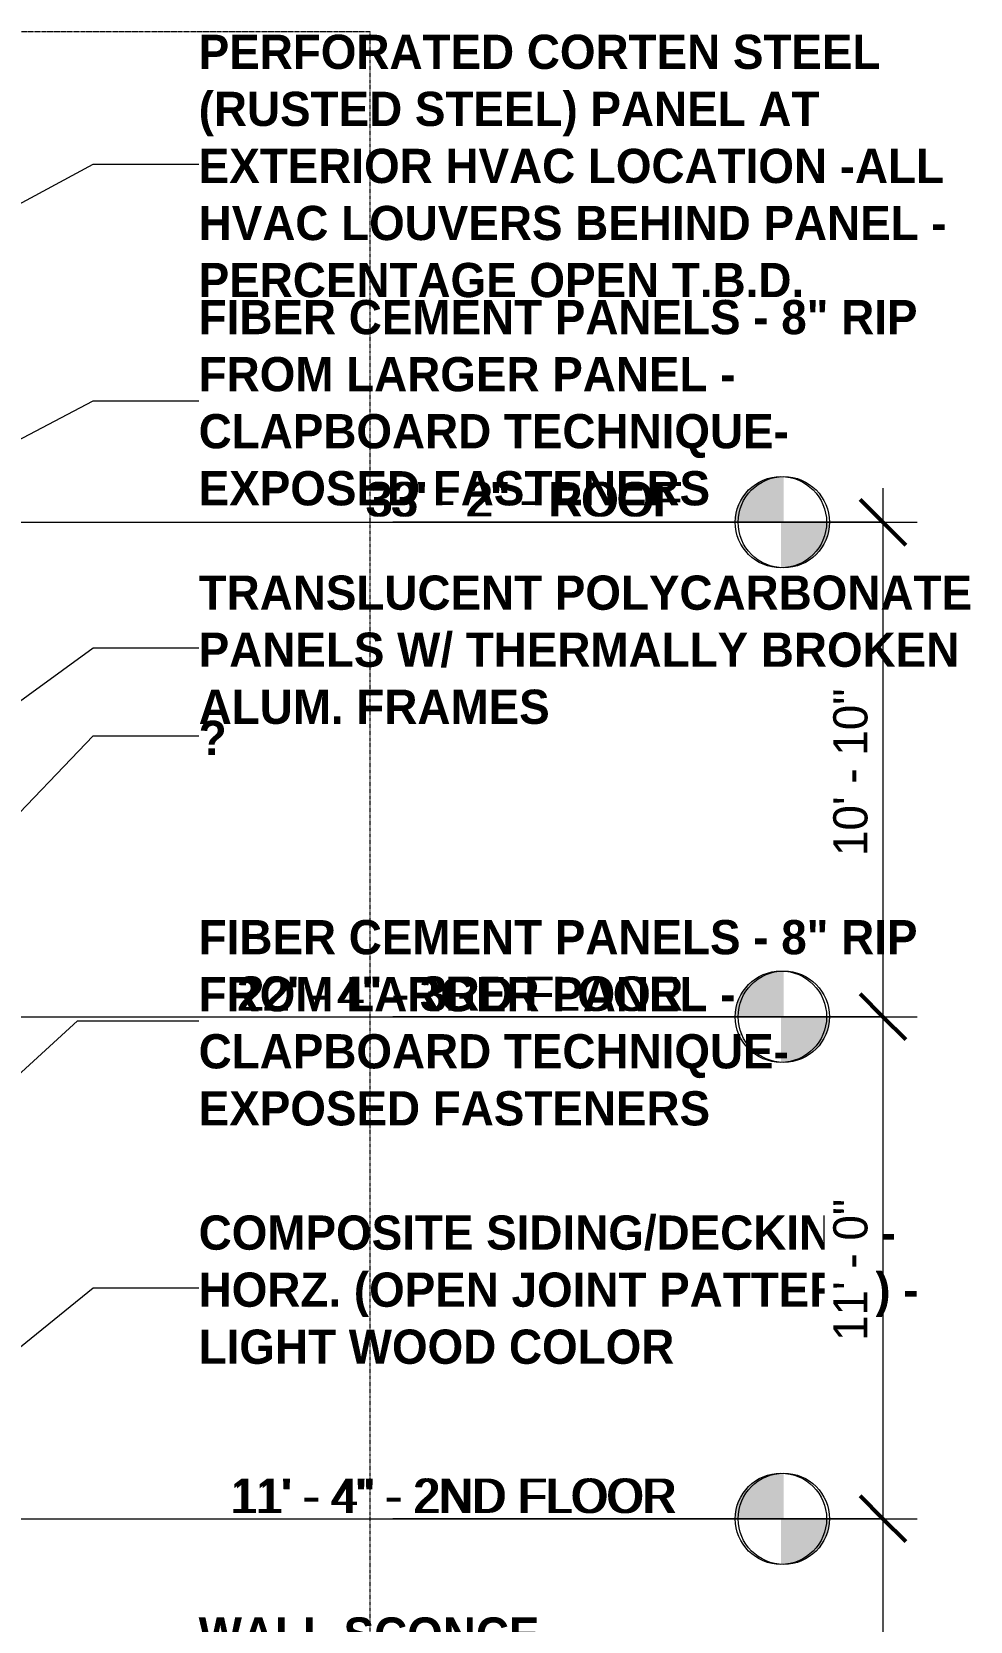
# Model space of a CAD drawing. Header units: inches. Extents: x -4178 to 1394, y -264 to 630.
# Drawn here: x 1146.9 to 1393.6, y 109.1 to 527 of the extents above; entities that cross this region are included whole.
import ezdxf

# ---------------------------------------------------------------- set-up
doc = ezdxf.new("R2010")
doc.units = ezdxf.units.IN
doc.header["$MEASUREMENT"] = 0
doc.linetypes.add('Aligning Line 1_8_', pattern=[0.25, 0.125, -0.125])
doc.linetypes.add('Grid Line 1_2_', pattern=[0.875, 0.5, -0.125, 0.125, -0.125])
for name, color, linetype, lineweight in [('0-2', 165, 'Continuous', 5), ('0-4', 50, 'Continuous', 5), ('A-ANNO-DIMS', 211, 'Continuous', 9), ('A-ANNO-DIMS-96', 211, 'Continuous', 9), ('A-FLOR-LEVL', 51, 'Continuous', 9), ('A-FLOR-LEVL-1', 51, 'Grid Line 1_2_', 9), ('A-FLOR-LEVL-2', 147, 'Continuous', 9), ('G-ANNO-SYMB', 111, 'Aligning Line 1_8_', 9), ('G-ANNO-SYMB-1', 147, 'Aligning Line 1_8_', 9), ('G-ANNO-TEXT', 231, 'Continuous', 9)]:
    doc.layers.add(name, color=color, linetype=linetype, lineweight=lineweight)
doc.styles.add('Century Gothic', font='ufonts.com_century-gothic.ttf', dxfattribs={"height": 9})
doc.styles.add('Century Gothic_B', font='GOTHICB.TTF', dxfattribs={"height": 9})
doc.dimstyles.new('OD__1_8__Tol__', dxfattribs={"dimscale": 12, "dimtxt": 9.397514, "dimasz": 1, "dimexe": 0.75, "dimexo": 0.5, "dimgap": 0.125, "dimtad": 1, "dimdec": 3, "dimrnd": 0.125, "dimzin": 3, "dimdsep": 46, "dimlunit": 4, "dimtxsty": 'Century Gothic', "dimblk1": 'OBLIQUE', "dimblk2": 'OBLIQUE', "dimsah": 1, "dimcen": 0.09, "dimdle": 0.75, "dimazin": 0, "dimtfac": 1, "dimtdec": 4, "dimtix": 1, "dimtmove": 0, "dimatfit": 3, "dimfxl": 1, "dimtvp": 1, "dimtfill": 1, "dimfrac": 2, "dimtolj": 1, "dimtzin": 0, "dimarcsym": 2})

# ---------------------------------------------------------------- blocks, each defined once
blk = doc.blocks.new('Level - Level Head - Circle-V64-BUILDING ELEVATION - SOUTH')
at = {"layer": 'A-FLOR-LEVL'}
h = blk.add_hatch(color=256, dxfattribs=at)
edge = h.paths.add_edge_path(flags=0)
edge.add_line((12388.81, 0), (12376.81, 0))
edge.add_arc((12388.81, 0), 12, 90, 180, ccw=False)
edge.add_line((12388.81, 12), (12388.81, 0))
h = blk.add_hatch(color=256, dxfattribs=at)
edge = h.paths.add_edge_path(flags=0)
edge.add_line((12388.81, -12), (12388.81, 0))
edge.add_line((12388.81, 0), (12400.81, 0))
edge.add_arc((12388.81, 0), 12, 270, 360, ccw=False)
at = {"layer": 'A-FLOR-LEVL-2'}
blk.add_circle((12388.81, 0), 12, dxfattribs=at)
blk = doc.blocks.new('CTR - 1st Phase - Common Walls_rvt-2-BUILDING ELEVATION - SOUTH')
at = {"layer": 'A-FLOR-LEVL-1'}
for p, q in [((9659.78, 398), (12376.81, 398)), ((9659.78, 268), (12376.81, 268)), ((9659.78, 136), (12376.81, 136))]:
    blk.add_line(p, q, dxfattribs=at)
at = {"layer": 'G-ANNO-SYMB-1'}
for p, q in [((12280.06, 526.95), (9756.48, 526.95)), ((12280.04, 526.95), (9756.48, 526.95)), ((12280.04, 526.95), (12280.04, -145.84))]:
    blk.add_line(p, q, dxfattribs=at)
at = {"layer": '0-2'}
for p in [(0, 398), (0, 268), (0, 136)]:
    blk.add_blockref('Level - Level Head - Circle-V64-BUILDING ELEVATION - SOUTH', p, dxfattribs=at)
at = {"layer": 'A-FLOR-LEVL', "char_height": 9, "attachment_point": 1, "style": 'Century Gothic'}
for s, insert, width in [('33\' - 2" - ROOF', (12279.44, 408.55), 104.232), ('22\' - 4" - 3RD FLOOR', (12245.69, 278.55), 145.137), ('11\' - 4" - 2ND FLOOR', (12243.95, 146.55), 147.258)]:
    blk.add_mtext(s, dxfattribs=dict(at, insert=insert, width=width))
blk = doc.blocks.new('CTR - 1st Phase -Stairs _ Elevators_rvt-2-BUILDING ELEVATION - SOUTH')
at = {"layer": 'A-FLOR-LEVL-1'}
for p, q in [((9659.78, 398), (12376.81, 398)), ((9659.78, 268), (12376.81, 268)), ((9659.78, 136), (12376.81, 136))]:
    blk.add_line(p, q, dxfattribs=at)
at = {"layer": 'G-ANNO-SYMB-1'}
blk.add_line((12280.06, 526.95), (9756.48, 526.95), dxfattribs=at)
at = {"layer": '0-2'}
for p in [(0, 398), (0, 268), (0, 136)]:
    blk.add_blockref('Level - Level Head - Circle-V64-BUILDING ELEVATION - SOUTH', p, dxfattribs=at)
at = {"layer": 'A-FLOR-LEVL', "char_height": 9, "attachment_point": 1, "style": 'Century Gothic'}
for s, insert, width in [('33\' - 2" - ROOF', (12279.44, 408.55), 104.232), ('22\' - 4" - 3RD FLOOR', (12245.69, 278.55), 145.137), ('11\' - 4" - 2ND FLOOR', (12243.95, 146.55), 147.258)]:
    blk.add_mtext(s, dxfattribs=dict(at, insert=insert, width=width))
blk = doc.blocks.new('Level - Level Head - Circle-50818-BUILDING ELEVATION - SOUTH')
at = {"layer": 'A-FLOR-LEVL'}
h = blk.add_hatch(color=256, dxfattribs=at)
edge = h.paths.add_edge_path(flags=0)
edge.add_line((12388.06, 0), (12376.06, 0))
edge.add_arc((12388.06, 0), 12, 90, 180, ccw=False)
edge.add_line((12388.06, 12), (12388.06, 0))
h = blk.add_hatch(color=256, dxfattribs=at)
edge = h.paths.add_edge_path(flags=0)
edge.add_line((12388.06, -12), (12388.06, 0))
edge.add_line((12388.06, 0), (12400.06, 0))
edge.add_arc((12388.06, 0), 12, 270, 360, ccw=False)
blk.add_circle((12388.06, 0), 12, dxfattribs=at)
blk = doc.blocks.new('DIMBLOCK9-BUILDING ELEVATION - SOUTH')
at = {"layer": 'A-ANNO-DIMS-96'}
for p, q in [((1370.62, 407), (1370.62, 268)), ((1370.62, 398), (1241.83, 398)), ((1242.58, 398), (1379.62, 398)), ((1370.62, 268), (1241.83, 268)), ((1242.58, 268), (1379.62, 268))]:
    blk.add_line(p, q, dxfattribs=at)
at = {"layer": 'A-ANNO-DIMS-96', "lineweight": 50}
for p, q in [((1370.62, 398), (1364.62, 404)), ((1370.62, 398), (1376.62, 392)), ((1370.62, 268), (1364.62, 274)), ((1370.62, 268), (1376.62, 262))]:
    blk.add_line(p, q, dxfattribs=at)
at = {"layer": 'A-ANNO-DIMS-96', "color": 0, "insert": (1357.58, 310.25), "char_height": 9, "width": 54.5951, "attachment_point": 1, "rotation": 90, "line_spacing_factor": 0.984502, "style": 'Century Gothic', "bg_fill": 3, "box_fill_scale": 1.25, "bg_fill_color": 256, "bg_fill_true_color": 13158600, "bg_fill_transparency": 0}
blk.add_mtext('10\' - 10"', dxfattribs=at)
blk = doc.blocks.new('_Oblique')
at = {"color": 0, "linetype": 'ByBlock', "lineweight": -2}
blk.add_line((-0.5, -0.5), (0.5, 0.5), dxfattribs=at)
blk = doc.blocks.new('DIMBLOCK10-BUILDING ELEVATION - SOUTH')
at = {"layer": 'A-ANNO-DIMS-96', "lineweight": 50}
for p, q in [((1370.62, 268), (1364.62, 274)), ((1370.62, 268), (1376.62, 262)), ((1370.62, 136), (1364.62, 142)), ((1370.62, 136), (1376.62, 130))]:
    blk.add_line(p, q, dxfattribs=at)
at = {"layer": 'A-ANNO-DIMS-96'}
for p, q in [((1370.62, 268), (1241.83, 268)), ((1242.58, 268), (1379.62, 268)), ((1370.62, 268), (1370.62, 136)), ((1370.62, 136), (1241.83, 136)), ((1242.58, 136), (1379.62, 136))]:
    blk.add_line(p, q, dxfattribs=at)
at = {"layer": 'A-ANNO-DIMS-96', "color": 0, "insert": (1357.58, 182.76), "char_height": 9, "width": 46.1821, "attachment_point": 1, "rotation": 90, "line_spacing_factor": 0.984502, "style": 'Century Gothic', "bg_fill": 3, "box_fill_scale": 1.25, "bg_fill_color": 256, "bg_fill_true_color": 13158600, "bg_fill_transparency": 0}
blk.add_mtext('11\' - 0"', dxfattribs=at)
blk = doc.blocks.new('DIMBLOCK11-BUILDING ELEVATION - SOUTH')
at = {"layer": 'A-ANNO-DIMS-96', "lineweight": 50}
for p, q in [((1370.62, 136), (1364.62, 142)), ((1370.62, 136), (1376.62, 130)), ((1370.62, 0), (1364.62, 6)), ((1370.62, 0), (1376.62, -6))]:
    blk.add_line(p, q, dxfattribs=at)
at = {"layer": 'A-ANNO-DIMS-96'}
for p, q in [((1370.62, 136), (1241.83, 136)), ((1242.58, 136), (1379.62, 136)), ((1370.62, 136), (1370.62, 0)), ((1370.62, 0), (1241.83, 0)), ((1242.58, 0), (1379.62, 0))]:
    blk.add_line(p, q, dxfattribs=at)
at = {"layer": 'A-ANNO-DIMS-96', "color": 0, "insert": (1357.58, 48.76), "char_height": 9, "width": 46.1821, "attachment_point": 1, "rotation": 90, "line_spacing_factor": 0.984502, "style": 'Century Gothic', "bg_fill": 3, "box_fill_scale": 1.25, "bg_fill_color": 256, "bg_fill_true_color": 13158600, "bg_fill_transparency": 0}
blk.add_mtext('11\' - 4"', dxfattribs=at)

msp = doc.modelspace()

# ---------------------------------------------------------------- linework, layer by layer
at = {"layer": 'A-FLOR-LEVL-1'}
for p, q in [((-1383.7001, 398), (1331.8306, 398)), ((-1383.7001, 268), (1331.8306, 268)), ((-1383.7001, 136), (1331.8306, 136))]:
    msp.add_line(p, q, dxfattribs=at)
at = {"layer": 'G-ANNO-SYMB'}
msp.add_line((1235.832, 526.9531), (-1287.744, 526.9531), dxfattribs=at)
at = {"layer": 'G-ANNO-TEXT'}
for p, q in [((786.2213, 289.181), (1163.0627, 492.1723)), ((1163.0627, 492.1723), (1190.7927, 492.1723)), ((1040.9587, 365.5778), (1163.0627, 429.9294)), ((1163.0627, 429.9294), (1190.7927, 429.9294)), ((1016.5638, 258.5585), (1163.0627, 364.9821)), ((1163.0627, 364.9821), (1190.7927, 364.9821)), ((1040.9587, 214.4907), (1163.0627, 341.8104)), ((1163.0627, 341.8104), (1190.7927, 341.8104)), ((1051.536, 168.452), (1158.9179, 266.899)), ((1158.9179, 266.899), (1190.7927, 266.899)), ((1108.69, 152.6866), (1163.0627, 196.7284)), ((1163.0627, 196.7284), (1190.7927, 196.7284))]:
    msp.add_line(p, q, dxfattribs=at)

# ---------------------------------------------------------------- block references
at = {"layer": '0-4'}
for name in ['CTR - 1st Phase - Common Walls_rvt-2-BUILDING ELEVATION - SOUTH', 'CTR - 1st Phase -Stairs _ Elevators_rvt-2-BUILDING ELEVATION - SOUTH']:
    msp.add_blockref(name, (-11044.2284, 0), dxfattribs=at)
at = {"layer": 'A-FLOR-LEVL'}
for p in [(-11044.2284, 398), (-11044.2284, 268), (-11044.2284, 136)]:
    msp.add_blockref('Level - Level Head - Circle-50818-BUILDING ELEVATION - SOUTH', p, dxfattribs=at)

# ---------------------------------------------------------------- texts
at = {"layer": 'A-FLOR-LEVL', "char_height": 9, "attachment_point": 1, "style": 'Century Gothic'}
for s, insert, width in [('33\' - 2" - ROOF', (1234.4584, 408.5508), 104.232), ('22\' - 4" - 3RD FLOOR', (1200.7072, 278.5508), 145.137), ('11\' - 4" - 2ND FLOOR', (1198.9686, 146.5508), 147.258)]:
    msp.add_mtext(s, dxfattribs=dict(at, insert=insert, width=width))
at = {"layer": 'G-ANNO-TEXT', "char_height": 9, "attachment_point": 1, "style": 'Century Gothic_B'}
for s, insert, width in [('PERFORATED CORTEN STEEL', (1190.7927, 526.1841), 198.768), ('(RUSTED STEEL) PANEL AT', (1190.7927, 511.1841), 179.073), ('EXTERIOR HVAC LOCATION -ALL', (1190.7927, 496.1841), 236.34), ('HVAC LOUVERS BEHIND PANEL -', (1190.7927, 481.1841), 235.734), ('PERCENTAGE OPEN T.B.D.', (1190.7927, 466.1841), 186.042), ('FIBER CEMENT PANELS - 8" RIP', (1190.7927, 456.4389), 216.948), ('FROM LARGER PANEL -', (1190.7927, 441.4389), 166.65), ('CLAPBOARD TECHNIQUE-', (1190.7927, 426.4389), 187.557), ('EXPOSED FASTENERS', (1190.7927, 411.4389), 150.591), ('TRANSLUCENT POLYCARBONATE', (1190.7927, 383.9892), 236.34), ('PANELS W/ THERMALLY BROKEN', (1190.7927, 368.9892), 231.795), ('ALUM. FRAMES', (1190.7927, 353.9892), 108.777), ('\\fCentury Gothic|b1|i0|c0|p34|;?', (1190.7927, 345.8128), 8.787), ('FIBER CEMENT PANELS - 8" RIP', (1190.7927, 293.4085), 216.948), ('FROM LARGER PANEL -', (1190.7927, 278.4085), 166.65), ('CLAPBOARD TECHNIQUE-', (1190.7927, 263.4085), 187.557), ('EXPOSED FASTENERS', (1190.7927, 248.4085), 150.591), ('COMPOSITE SIDING/DECKING -', (1190.7927, 215.7355), 231.492), ('HORZ. (OPEN JOINT PATTERN) -', (1190.7927, 200.7355), 225.432), ('LIGHT WOOD COLOR', (1190.7927, 185.7355), 154.227), ('WALL SCONCE', (1190.7927, 110.0544), 108.171)]:
    msp.add_mtext(s, dxfattribs=dict(at, insert=insert, width=width))

# ---------------------------------------------------------------- next in the draw order: dimensions: what is measured, and where the dimension line sits
at = {"layer": 'A-ANNO-DIMS'}
dim = msp.add_linear_dim(base=(1370.6201, 268), p1=(1236.5806, 398), p2=(1236.5806, 268), angle=90, dimstyle='OD__1_8__Tol__', override={"dimpost": '<>', "dimfxl": 130}, dxfattribs=at)
dim.commit()
dim.dimension.update_dxf_attribs({"geometry": 'DIMBLOCK9-BUILDING ELEVATION - SOUTH', "text_midpoint": (1364.3937, 333)})

# ---------------------------------------------------------------- next in the draw order: dimensions: what is measured, and where the dimension line sits
dim = msp.add_linear_dim(base=(1370.6201, 136), p1=(1236.5806, 268), p2=(1236.5806, 136), angle=90, dimstyle='OD__1_8__Tol__', override={"dimpost": '<>', "dimfxl": 132}, dxfattribs=at)
dim.commit()
dim.dimension.update_dxf_attribs({"geometry": 'DIMBLOCK10-BUILDING ELEVATION - SOUTH', "text_midpoint": (1364.3937, 202)})

# ---------------------------------------------------------------- next in the draw order: dimensions: what is measured, and where the dimension line sits
dim = msp.add_linear_dim(base=(1370.6201, 0), p1=(1236.5806, 136), p2=(1236.5806, 0), angle=90, dimstyle='OD__1_8__Tol__', override={"dimpost": '<>', "dimfxl": 136}, dxfattribs=at)
dim.commit()
dim.dimension.update_dxf_attribs({"geometry": 'DIMBLOCK11-BUILDING ELEVATION - SOUTH', "text_midpoint": (1364.5069, 68)})

doc.saveas('drawing.dxf')
